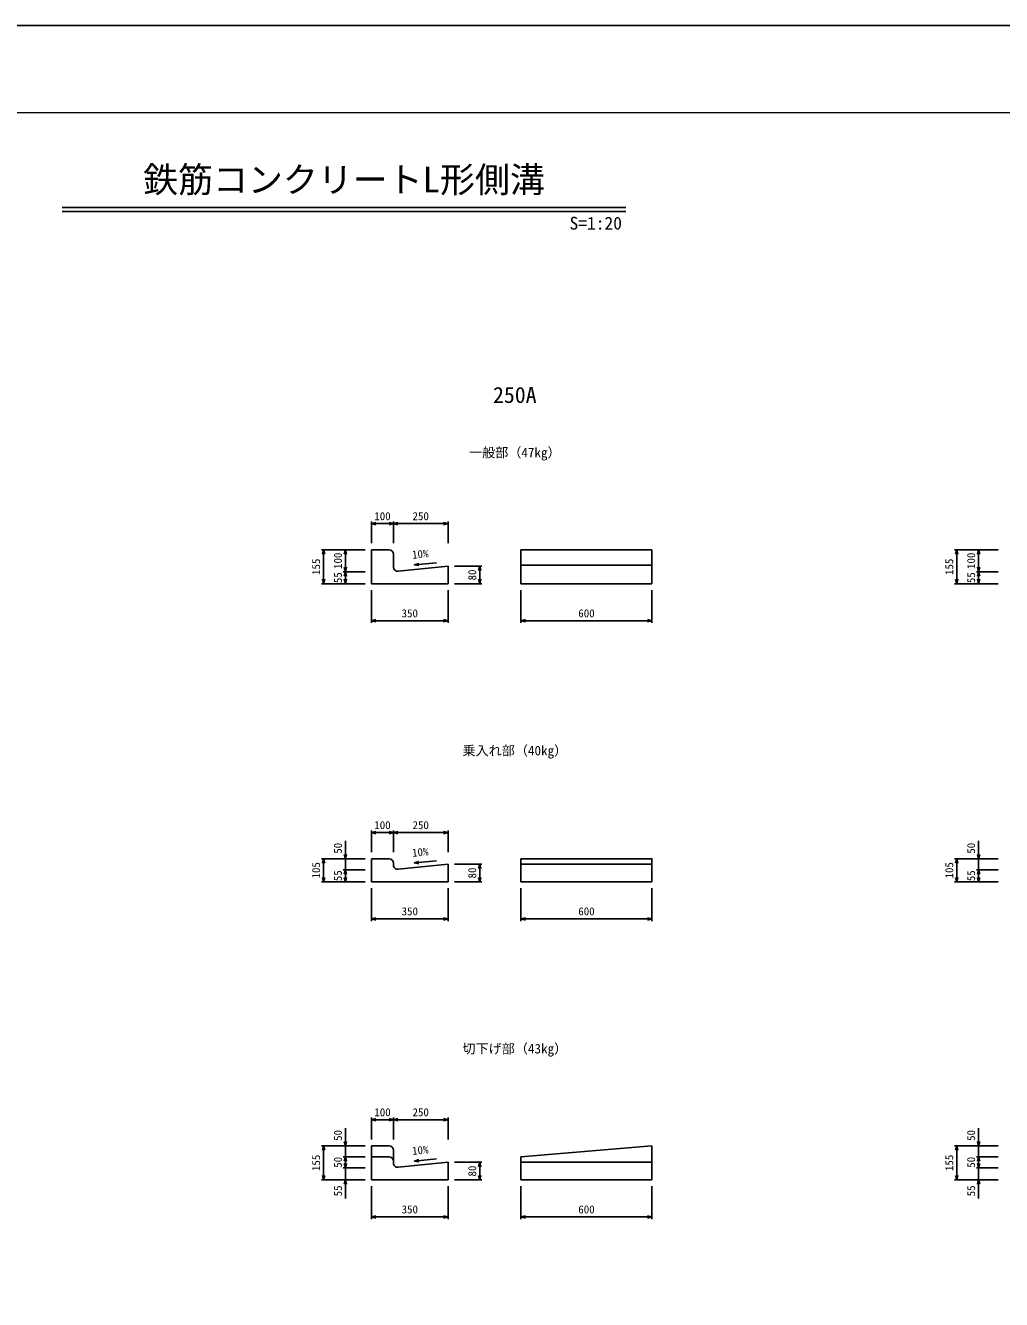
# Model space of a CAD drawing. Units: millimetres, scale not verified. Extents: x -8400 to 8400, y -5940 to 5940.
# Drawn here: x -1459 to 3011, y 103 to 5940 of the extents above; entities that cross this region are included whole.
import ezdxf
from ezdxf.enums import TextEntityAlignment as Align

# ---------------------------------------------------------------- set-up
doc = ezdxf.new("R2010")
doc.units = ezdxf.units.MM
doc.header["$LTSCALE"] = 20
for name, color, linetype, lineweight in [('0-0_DIM', 7, 'Continuous', 25), ('0-1_Defpoints', 5, 'Continuous', 25), ('0-3_OUTLINE', 3, 'Continuous', 25), ('0-5_TXT', 7, 'Continuous', 25), ('0-6_WAKU', 3, 'Continuous', 13)]:
    doc.layers.add(name, color=color, linetype=linetype, lineweight=lineweight)
doc.styles.add('ＭＳ ゴシック', font='')
doc.styles.get('ＭＳ ゴシック').set_extended_font_data('MS Gothic')

msp = doc.modelspace()

# ---------------------------------------------------------------- linework, layer by layer
at = {"layer": '0-0_DIM'}
for p, q in [((126.3, 3667.68), (126.3, 3567.68)), ((126.3, 3657.68), (226.3, 3657.68)), ((226.3, 3667.68), (226.3, 3567.68)), ((226.3, 3657.68), (476.3, 3657.68)), ((476.3, 3667.68), (476.3, 3567.68)), ((-103.7, 3537.68), (96.3, 3537.68)), ((-93.7, 3537.68), (-93.7, 3382.68)), ((6.3, 3437.68), (6.3, 3537.68)), ((2796.1, 3537.68), (2996.1, 3537.68)), ((2806.1, 3537.68), (2806.1, 3382.68)), ((2906.1, 3437.68), (2906.1, 3537.68)), ((322.68, 3468.61), (423.82, 3478.72)), ((631.3, 3462.68), (506.3, 3462.68)), ((621.3, 3462.68), (621.3, 3382.68)), ((-3.7, 3437.68), (96.3, 3437.68)), ((6.3, 3382.68), (6.3, 3437.68)), ((2896.1, 3437.68), (2996.1, 3437.68)), ((2906.1, 3382.68), (2906.1, 3437.68)), ((-103.7, 3382.68), (96.3, 3382.68)), ((126.3, 3202.68), (126.3, 3352.68)), ((476.3, 3202.68), (476.3, 3352.68)), ((631.3, 3382.68), (506.3, 3382.68)), ((810.4, 3202.68), (810.4, 3352.68)), ((1410.4, 3202.68), (1410.4, 3352.68)), ((2796.1, 3382.68), (2996.1, 3382.68)), ((126.3, 3212.68), (476.3, 3212.68)), ((810.4, 3212.68), (1410.4, 3212.68)), ((126.3, 2252.26), (126.3, 2152.26)), ((126.3, 2242.26), (226.3, 2242.26)), ((226.3, 2252.26), (226.3, 2152.26)), ((226.3, 2242.26), (476.3, 2242.26)), ((476.3, 2252.26), (476.3, 2152.26)), ((6.3, 2204.08), (6.3, 2122.26)), ((2906.1, 2204.08), (2906.1, 2122.26)), ((-103.7, 2122.26), (96.3, 2122.26)), ((-93.7, 2122.26), (-93.7, 2017.26)), ((6.3, 2072.26), (6.3, 2122.26)), ((322.68, 2103.18), (423.82, 2113.3)), ((2796.1, 2122.26), (2996.1, 2122.26)), ((2806.1, 2122.26), (2806.1, 2017.26)), ((2906.1, 2072.26), (2906.1, 2122.26)), ((-3.7, 2072.26), (96.3, 2072.26)), ((6.3, 2017.26), (6.3, 2072.26)), ((631.3, 2097.26), (506.3, 2097.26)), ((621.3, 2097.26), (621.3, 2017.26)), ((2896.1, 2072.26), (2996.1, 2072.26)), ((2906.1, 2017.26), (2906.1, 2072.26)), ((-103.7, 2017.26), (96.3, 2017.26)), ((126.3, 1837.26), (126.3, 1987.26)), ((476.3, 1837.26), (476.3, 1987.26)), ((631.3, 2017.26), (506.3, 2017.26)), ((810.4, 1837.26), (810.4, 1987.26)), ((1410.4, 1837.26), (1410.4, 1987.26)), ((2796.1, 2017.26), (2996.1, 2017.26)), ((126.3, 1847.26), (476.3, 1847.26)), ((810.4, 1847.26), (1410.4, 1847.26)), ((126.3, 936.83), (126.3, 836.83)), ((226.3, 936.83), (226.3, 836.83)), ((476.3, 936.83), (476.3, 836.83)), ((6.3, 888.65), (6.3, 806.83)), ((126.3, 926.83), (226.3, 926.83)), ((226.3, 926.83), (476.3, 926.83)), ((2906.1, 888.65), (2906.1, 806.83)), ((-103.7, 806.83), (96.3, 806.83)), ((-93.7, 806.83), (-93.7, 651.83)), ((6.3, 756.83), (6.3, 806.83)), ((2796.1, 806.83), (2996.1, 806.83)), ((2806.1, 806.83), (2806.1, 651.83)), ((2906.1, 756.83), (2906.1, 806.83)), ((-3.7, 756.83), (96.3, 756.83)), ((-3.7, 706.83), (96.3, 706.83)), ((6.3, 706.83), (6.3, 756.83)), ((6.3, 651.83), (6.3, 706.83)), ((322.68, 737.76), (423.82, 747.87)), ((631.3, 731.83), (506.3, 731.83)), ((621.3, 731.83), (621.3, 651.83)), ((2896.1, 756.83), (2996.1, 756.83)), ((2896.1, 706.83), (2996.1, 706.83)), ((2906.1, 706.83), (2906.1, 756.83)), ((2906.1, 651.83), (2906.1, 706.83)), ((-103.7, 651.83), (96.3, 651.83)), ((6.3, 651.83), (6.3, 565.75)), ((631.3, 651.83), (506.3, 651.83)), ((2796.1, 651.83), (2996.1, 651.83)), ((2906.1, 651.83), (2906.1, 565.75)), ((126.3, 471.83), (126.3, 621.83)), ((476.3, 471.83), (476.3, 621.83)), ((810.4, 471.83), (810.4, 621.83)), ((1410.4, 471.83), (1410.4, 621.83)), ((126.3, 481.83), (476.3, 481.83)), ((810.4, 481.83), (1410.4, 481.83))]:
    msp.add_line(p, q, dxfattribs=at)
for points in [[(146.3, 3652.32), (126.3, 3657.68), (146.3, 3663.04)], [(206.3, 3663.04), (226.3, 3657.68), (206.3, 3652.32)], [(246.3, 3652.32), (226.3, 3657.68), (246.3, 3663.04)], [(456.3, 3663.04), (476.3, 3657.68), (456.3, 3652.32)], [(-88.34, 3517.68), (-93.7, 3537.68), (-99.06, 3517.68)], [(11.66, 3517.68), (6.3, 3537.68), (0.94, 3517.68)], [(2811.46, 3517.68), (2806.1, 3537.68), (2800.74, 3517.68)], [(2911.46, 3517.68), (2906.1, 3537.68), (2900.74, 3517.68)], [(0.94, 3457.68), (6.3, 3437.68), (11.66, 3457.68)], [(343.11, 3465.26), (322.68, 3468.61), (342.05, 3475.93)], [(615.94, 3442.68), (621.3, 3462.68), (626.66, 3442.68)], [(2900.74, 3457.68), (2906.1, 3437.68), (2911.46, 3457.68)], [(-99.06, 3402.68), (-93.7, 3382.68), (-88.34, 3402.68)], [(11.66, 3417.68), (6.3, 3437.68), (0.94, 3417.68)], [(0.94, 3402.68), (6.3, 3382.68), (11.66, 3402.68)], [(615.94, 3402.68), (621.3, 3382.68), (626.66, 3402.68)], [(2800.74, 3402.68), (2806.1, 3382.68), (2811.46, 3402.68)], [(2911.46, 3417.68), (2906.1, 3437.68), (2900.74, 3417.68)], [(2900.74, 3402.68), (2906.1, 3382.68), (2911.46, 3402.68)], [(146.3, 3218.04), (126.3, 3212.68), (146.3, 3207.32)], [(456.3, 3218.04), (476.3, 3212.68), (456.3, 3207.32)], [(830.4, 3218.04), (810.4, 3212.68), (830.4, 3207.32)], [(1390.4, 3218.04), (1410.4, 3212.68), (1390.4, 3207.32)], [(146.3, 2236.9), (126.3, 2242.26), (146.3, 2247.62)], [(206.3, 2247.62), (226.3, 2242.26), (206.3, 2236.9)], [(246.3, 2236.9), (226.3, 2242.26), (246.3, 2247.62)], [(456.3, 2247.62), (476.3, 2242.26), (456.3, 2236.9)], [(-88.34, 2102.26), (-93.7, 2122.26), (-99.06, 2102.26)], [(11.66, 2142.26), (6.3, 2122.26), (0.94, 2142.26)], [(343.11, 2099.84), (322.68, 2103.18), (342.05, 2110.5)], [(2811.46, 2102.26), (2806.1, 2122.26), (2800.74, 2102.26)], [(2911.46, 2142.26), (2906.1, 2122.26), (2900.74, 2142.26)], [(11.66, 2052.26), (6.3, 2072.26), (0.94, 2052.26)], [(615.94, 2077.26), (621.3, 2097.26), (626.66, 2077.26)], [(2911.46, 2052.26), (2906.1, 2072.26), (2900.74, 2052.26)], [(-99.06, 2037.26), (-93.7, 2017.26), (-88.34, 2037.26)], [(0.94, 2037.26), (6.3, 2017.26), (11.66, 2037.26)], [(615.94, 2037.26), (621.3, 2017.26), (626.66, 2037.26)], [(2800.74, 2037.26), (2806.1, 2017.26), (2811.46, 2037.26)], [(2900.74, 2037.26), (2906.1, 2017.26), (2911.46, 2037.26)], [(146.3, 1852.62), (126.3, 1847.26), (146.3, 1841.9)], [(456.3, 1852.62), (476.3, 1847.26), (456.3, 1841.9)], [(830.4, 1852.62), (810.4, 1847.26), (830.4, 1841.9)], [(1390.4, 1852.62), (1410.4, 1847.26), (1390.4, 1841.9)], [(146.3, 921.47), (126.3, 926.83), (146.3, 932.19)], [(206.3, 932.19), (226.3, 926.83), (206.3, 921.47)], [(246.3, 921.47), (226.3, 926.83), (246.3, 932.19)], [(456.3, 932.19), (476.3, 926.83), (456.3, 921.47)], [(11.66, 826.83), (6.3, 806.83), (0.94, 826.83)], [(2911.46, 826.83), (2906.1, 806.83), (2900.74, 826.83)], [(-88.34, 786.83), (-93.7, 806.83), (-99.06, 786.83)], [(2811.46, 786.83), (2806.1, 806.83), (2800.74, 786.83)], [(11.66, 736.83), (6.3, 756.83), (0.94, 736.83)], [(11.66, 726.83), (6.3, 706.83), (0.94, 726.83)], [(343.11, 734.41), (322.68, 737.76), (342.05, 745.08)], [(615.94, 711.83), (621.3, 731.83), (626.66, 711.83)], [(2911.46, 736.83), (2906.1, 756.83), (2900.74, 736.83)], [(2911.46, 726.83), (2906.1, 706.83), (2900.74, 726.83)], [(-99.06, 671.83), (-93.7, 651.83), (-88.34, 671.83)], [(0.94, 631.83), (6.3, 651.83), (11.66, 631.83)], [(615.94, 671.83), (621.3, 651.83), (626.66, 671.83)], [(2800.74, 671.83), (2806.1, 651.83), (2811.46, 671.83)], [(2900.74, 631.83), (2906.1, 651.83), (2911.46, 631.83)], [(146.3, 487.19), (126.3, 481.83), (146.3, 476.47)], [(456.3, 487.19), (476.3, 481.83), (456.3, 476.47)], [(830.4, 487.19), (810.4, 481.83), (830.4, 476.47)], [(1390.4, 487.19), (1410.4, 481.83), (1390.4, 476.47)]]:
    msp.add_lwpolyline(points, dxfattribs=at)
at = {"layer": '0-1_Defpoints'}
msp.add_lwpolyline([(-8400, -5940), (8400, -5940), (8400, 5940), (-8400, 5940)], close=True, dxfattribs=at)
at = {"layer": '0-3_OUTLINE'}
for p, q in [((126.3, 3537.68), (126.3, 3382.68)), ((126.3, 3537.68), (206.3, 3537.68)), ((226.3, 3517.68), (226.3, 3459.78)), ((810.4, 3537.68), (1410.4, 3537.68)), ((810.4, 3537.68), (810.4, 3382.68)), ((1410.4, 3537.68), (1410.4, 3382.68)), ((248.29, 3439.88), (476.3, 3462.68)), ((476.3, 3462.68), (476.3, 3382.68)), ((810.4, 3467.68), (1410.4, 3467.68)), ((126.3, 3382.68), (476.3, 3382.68)), ((810.4, 3382.68), (1410.4, 3382.68)), ((126.3, 2122.26), (126.3, 2017.26)), ((126.3, 2122.26), (206.3, 2122.26)), ((226.3, 2102.26), (226.3, 2094.36)), ((810.4, 2122.26), (810.4, 2017.26)), ((476.3, 2097.26), (248.29, 2074.46)), ((476.3, 2017.26), (476.3, 2097.26)), ((810.4, 2097.26), (1410.4, 2097.26)), ((476.3, 2017.26), (126.3, 2017.26)), ((810.4, 2017.26), (1410.4, 2017.26)), ((126.3, 806.83), (206.3, 806.83)), ((126.3, 806.83), (126.3, 651.83)), ((226.3, 786.83), (226.3, 728.93)), ((810.4, 756.83), (1410.4, 806.83)), ((1410.4, 806.83), (1410.4, 651.83)), ((126.3, 756.83), (206.3, 756.83)), ((248.29, 709.03), (476.3, 731.83)), ((476.3, 651.83), (476.3, 731.83)), ((810.4, 756.83), (810.4, 651.83)), ((810.4, 731.83), (1410.4, 731.83)), ((476.3, 651.83), (126.3, 651.83)), ((810.4, 651.83), (1410.4, 651.83))]:
    msp.add_line(p, q, dxfattribs=at)
msp.add_lwpolyline([(810.4, 2122.26), (1410.4, 2122.26), (1410.4, 2017.26)], dxfattribs=at)
for centre, start, end in [((206.3, 3517.68), 0, 90), ((246.3, 3459.78), 180, 275.71059), ((206.3, 2102.26), 0, 90), ((246.3, 2094.36), 180.0213, 275.71059), ((206.3, 786.83), 0, 90), ((206.3, 736.83), 0, 90), ((246.3, 728.93), 180.0213, 275.71059)]:
    msp.add_arc(centre, 20, start, end, dxfattribs=at)
at = {"layer": '0-5_TXT'}
for p, q in [((-1290.75, 5106.67), (1290.75, 5106.67)), ((-1290.75, 5087.47), (1290.75, 5087.47))]:
    msp.add_line(p, q, dxfattribs=at)
at = {"layer": '0-6_WAKU'}
msp.add_lwpolyline([(-8000, -5540), (8000, -5540), (8000, 5540), (-8000, 5540)], close=True, dxfattribs=at)

# ---------------------------------------------------------------- texts
at = {"layer": '0-0_DIM', "style": 'ＭＳ ゴシック'}
for s, p in [('100', (138.8, 3662.68)), ('250', (313.8, 3662.68)), ('350', (263.8, 3217.68)), ('600', (1072.9, 3217.68)), ('100', (138.8, 2247.26)), ('250', (313.8, 2247.26)), ('350', (263.8, 1852.26)), ('600', (1072.9, 1852.26)), ('100', (138.8, 931.83)), ('250', (313.8, 931.83)), ('350', (263.8, 486.83)), ('600', (1072.9, 486.83))]:
    msp.add_text(s, height=36.66, dxfattribs=at).set_placement(p, align=Align.BOTTOM_LEFT)
for s, rotation, p in [('100', 90, (1.3, 3450.18)), ('10%', 5.711, (314.67, 3485.58)), ('100', 90, (2901.1, 3450.18)), ('155', 90, (-98.7, 3422.68)), ('80', 90, (616.3, 3397.68)), ('155', 90, (2801.1, 3422.68)), ('55', 90, (1.3, 3385.18)), ('55', 90, (2901.1, 3385.18)), ('50', 90, (1.3, 2145.54)), ('10%', 5.711, (314.67, 2120.16)), ('50', 90, (2901.1, 2145.54)), ('105', 90, (-98.7, 2032.26)), ('105', 90, (2801.1, 2032.26)), ('55', 90, (1.3, 2019.76)), ('80', 90, (616.3, 2032.26)), ('55', 90, (2901.1, 2019.76)), ('50', 90, (1.3, 830.12)), ('50', 90, (2901.1, 830.12)), ('155', 90, (-98.7, 691.83)), ('10%', 5.711, (314.67, 754.73)), ('155', 90, (2801.1, 691.83)), ('50', 90, (1.3, 706.83)), ('80', 90, (616.3, 666.83)), ('50', 90, (2901.1, 706.83)), ('55', 90, (1.3, 576.14)), ('55', 90, (2901.1, 576.14))]:
    msp.add_text(s, height=36.66, rotation=rotation, dxfattribs=at).set_placement(p, align=Align.BOTTOM_LEFT)
at = {"layer": '0-5_TXT', "style": 'ＭＳ ゴシック'}
for s, height, p in [('鉄筋コンクリートL形側溝', 117.3, (-920, 5140)), ('S', 58.65, (1032.93, 4987.31)), ('=', 58.65, (1072.93, 4987.31)), ('1', 58.65, (1112.93, 4987.31)), (':', 58.65, (1152.93, 4987.31)), ('2', 58.65, (1192.93, 4987.31)), ('0', 58.65, (1232.93, 4987.31)), ('250A', 73.31, (682.46, 4188.75)), ('一般部（47kg）', 43.99, (572.46, 3948.16)), ('乗入れ部（40kg）', 43.99, (542.46, 2582.73)), ('切下げ部（43kg）', 43.99, (542.46, 1217.31))]:
    msp.add_text(s, height=height, dxfattribs=at).set_placement(p, align=Align.BOTTOM_LEFT)

doc.saveas('drawing.dxf')
